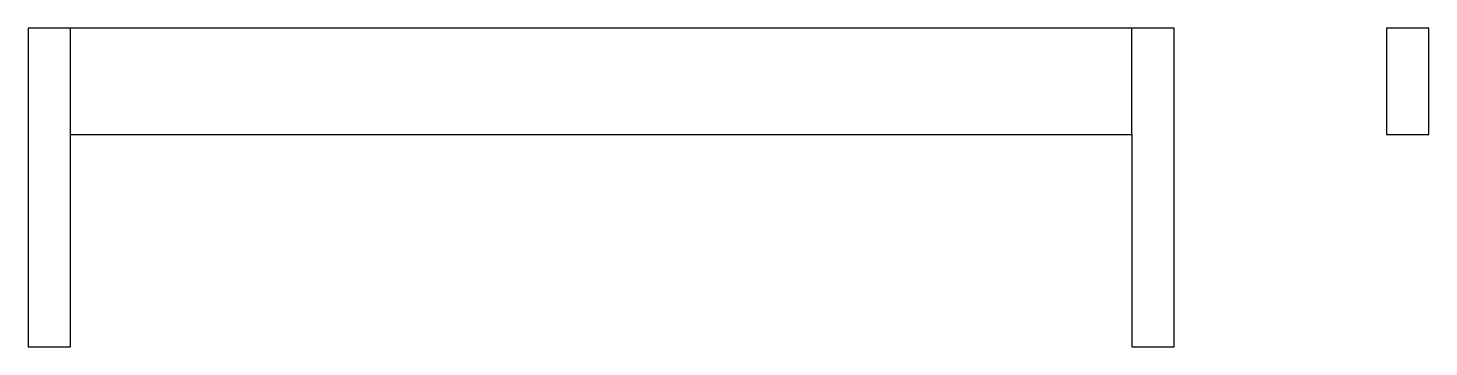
# Model space of a CAD drawing. Header units: millimetres. Extents: x 0 to 6600, y -1000 to 500.
import ezdxf

# ---------------------------------------------------------------- set-up
doc = ezdxf.new("R2010")
doc.units = ezdxf.units.MM

msp = doc.modelspace()

# ---------------------------------------------------------------- linework, layer by layer
at = {"layer": 'FORMA'}
for p, q in [((5400, 500), (0, 500)), ((0, 500), (0, -1000)), ((200, 0), (200, 500)), ((5200, 0), (5200, 500)), ((5400, -1000), (5400, 500)), ((6600, 500), (6400, 500)), ((6400, 500), (6400, 0)), ((6600, 0), (6600, 500)), ((200, -1000), (200, 0)), ((200, 0), (5200, 0)), ((5200, 0), (5200, -1000)), ((6400, 0), (6600, 0)), ((0, -1000), (200, -1000)), ((5200, -1000), (5400, -1000))]:
    msp.add_line(p, q, dxfattribs=at)

doc.saveas('drawing.dxf')
